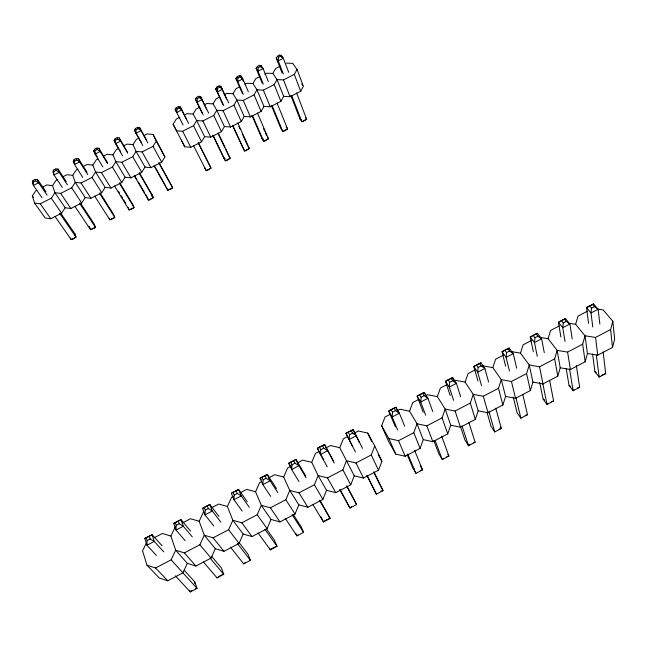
<?xml version="1.0" encoding="UTF-8"?>
<svg xmlns="http://www.w3.org/2000/svg" width="647" height="647" viewBox="0 0 647 647"><rect width="100%" height="100%" fill="white"/><g stroke="black" fill="none" stroke-linecap="round" stroke-linejoin="round"><path stroke-width="0.97" d="M46.018 191.795L37.526 179.454L35.205 179.421L33.046 180.521L33.418 185.422L41.99 197.739M66.22 181.508L57.995 169.037L55.739 168.98L53.58 170.08L53.976 174.965L62.282 187.404M87.054 172.28L78.441 158.644L76.249 158.555L74.09 159.647L74.51 164.524L82.67 177.278M107.701 162.898L98.862 148.26L96.726 148.139L94.575 149.239L95.117 150.581L95.012 154.091L102.897 166.983M127.281 151.802L119.25 137.892L117.18 137.738L115.029 138.838L115.603 140.156L115.49 143.674L122.59 155.822M146.384 139.825L139.606 127.532L137.593 127.354L135.449 128.446L136.056 129.756L135.935 133.274L142.777 145.543M162.106 545.785L152.094 534.705L146.222 537.738L147.112 540.552L146.926 545.251L156.412 555.466M178.354 106.634L179.025 107.903L181.872 109.909L176.736 112.521L176.882 108.995L176.21 107.725L178.354 106.634L180.238 106.868L188.592 123.342M190.606 531.122L180.982 519.598L175.248 522.566L176.202 525.34L175.992 530.047L185.107 540.682M208.674 113.112L200.513 96.557L198.686 96.29L196.551 97.382L197.254 98.635L197.092 102.161L203.182 114.786M228.731 102.897L220.764 86.261L218.993 85.97L216.858 87.054L217.594 88.291L217.424 91.817L223.676 105.469M219.042 516.508L209.822 504.523L204.209 507.426L205.236 510.159L205.002 514.875L213.736 525.938M248.359 91.785L242.843 78.894L240.983 75.982L239.269 75.659L237.142 76.742L237.91 77.955L237.732 81.49L243.312 94.349M247.267 501.74L238.597 489.48L233.114 492.31L234.206 495.012L233.955 499.735L242.164 511.049M268.376 81.587L263.111 68.582L261.17 65.711L259.52 65.355L257.393 66.439L258.193 67.644L258.007 71.178L263.337 84.159M288.724 72.351L283.346 58.287L281.332 55.464L279.739 55.076L277.612 56.16L278.453 57.34L278.25 60.883L283.329 73.976M276.52 488.663L267.324 474.461L261.962 477.227L263.119 479.888L262.844 484.619L270.664 496.386M305.724 475.957L295.986 459.475L290.754 462.176L291.975 464.805L291.684 469.536L298.971 481.562M333.626 461.351L324.592 444.521L319.489 447.158L320.775 449.746L320.459 454.485L327.22 466.77M362.514 448.298L353.149 429.592L348.167 432.164L349.517 434.711L349.178 439.459L355.421 452.01M74.761 235.451L74.89 233.761L60.737 213.187M395.366 426.769L388.701 411.007L391.071 409.729L392.527 412.228L392.155 416.983L397.614 429.915M151.754 196.098L151.883 194.407L139.331 172.668M423.17 412.212L417.121 396.15L419.612 394.816L421.124 397.266L420.728 402.038L425.669 415.228M194.666 583.659L194.812 581.96L184.128 570.144M450.199 395.527L445.492 381.318L448.088 379.926L449.665 382.345L449.253 387.116L453.604 400.347M477.979 380.994L473.806 366.509L476.507 365.062L478.149 367.447L477.712 372.227L481.562 385.709M505.639 366.251L502.064 351.742L504.87 350.237L506.577 352.583L506.124 357.37L509.464 371.103M533.314 351.766L530.257 336.998L533.185 335.437L534.948 337.742L534.471 342.538L537.269 356.295M560.9 337.079L558.41 322.279L561.434 320.661L563.27 322.942L562.769 327.738L565.033 341.519M588.576 323.403L586.497 307.6L589.635 305.918L591.528 308.158L591.01 312.962L592.789 326.986M569.085 323.298L575.628 324.284L585.017 335.801L587.46 353.497L597.771 355.171L612.491 347.455L614.65 339.238L612.822 321.236L603.125 309.897L597.456 309.088M612.491 347.455L610.606 329.541L612.822 321.236M539.768 337.378L548.074 338.696L557.156 350.391L560.221 367.779L570.419 369.526L585.163 361.786L587.46 353.497M585.163 361.786L582.656 344.188L585.017 335.801L595.555 337.435L610.606 329.541M575.628 324.284L577.989 316.132L587.525 311.142M510.434 351.458L520.471 353.141L529.246 365.013L532.934 382.094L543.003 383.906L557.779 376.158L560.221 367.779M557.779 376.158L554.649 358.867L557.156 350.391L567.573 352.097L582.656 344.188M482.905 365.854L492.82 367.609L501.279 379.66L505.59 396.433L515.546 398.317L530.346 390.553L532.934 382.094M548.074 338.696L550.581 330.463L559.267 325.918M530.346 390.553L526.585 373.57L529.246 365.013L539.533 366.784L554.649 358.867M455.31 380.282L465.104 382.102L473.256 394.338L478.19 410.805L488.032 412.754L502.865 404.973L505.59 396.433M520.471 353.141L523.116 344.827L531.826 340.273M502.865 404.973L498.473 388.305L501.279 379.66L511.445 381.504L526.585 373.57M425.912 395.657L427.667 394.743L437.348 396.627L445.176 409.041L450.741 425.2L460.462 427.214L475.327 419.418L478.19 410.805M492.82 367.609L495.61 359.214L503.455 355.106M475.327 419.418L470.296 403.065L473.256 394.338L483.301 396.255L498.473 388.305M397.331 410.602L399.975 409.227L409.527 411.185L417.048 423.777L423.243 439.62L432.843 441.707L447.732 433.894L450.741 425.2M465.104 382.102L468.04 373.626L475.035 369.971M447.732 433.894L442.071 417.857L445.176 409.041L455.1 411.031L470.296 403.065M390.303 414.282L385.03 417.04L381.657 425.766L388.564 441.4L395.689 454.073L405.168 456.232L420.089 448.403L423.243 439.62M437.348 396.627L440.421 388.071L446.551 384.868M420.089 448.403L413.789 432.681L417.048 423.777L426.842 425.839L442.071 417.857M409.527 411.185L412.754 402.539L418.892 399.328M347.746 436.539L343.339 438.844L339.748 447.692L354.257 475.796L363.557 478.06L378.519 470.207L381.892 461.303L374.742 445.937L367.698 433.069L358.325 431.007L353.917 433.312M319.011 451.566L315.477 453.41L311.741 462.346L318.146 475.577L327.495 477.898L342.837 469.859L346.468 460.745L355.955 462.985L371.257 454.962L374.742 445.937M291.11 466.155L287.567 468.007L283.685 477.025L289.759 490.442L298.987 492.836L314.361 484.781L318.146 475.577L326.565 490.321L335.753 492.65L350.747 484.789L354.257 475.796M261.372 481.708L259.601 482.638L255.565 491.736L261.323 505.339L270.422 507.806L285.82 499.735L289.759 490.442L298.825 504.862L307.891 507.272L322.91 499.387L326.565 490.321M233.357 496.362L231.577 497.292L227.396 506.472L232.831 520.269L241.8 522.8L257.231 514.713L261.323 505.339L271.036 519.444L279.973 521.919L295.024 514.017L298.825 504.862M203.498 511.971L199.171 521.239L204.282 535.223L213.122 537.827L228.585 529.731L232.831 520.269L243.191 534.042L252.007 536.589L267.09 528.68L271.036 519.444M175.369 526.682L170.889 536.039L175.677 550.201L184.387 552.886L199.883 544.774L204.282 535.223L215.289 548.68L223.983 551.293L239.091 543.367L243.191 534.042M37.526 179.454L38.602 182.786L33.418 185.422L32.358 182.074L33.046 180.521M146.343 543.14L142.55 550.864L147.006 565.219L155.595 567.977L171.115 559.841L175.677 550.201L187.331 563.335L195.904 566.028L211.043 558.086L215.289 548.68M187.331 563.335L182.939 572.83L167.775 580.788L159.324 578.03L147.006 565.219M53.58 170.08L52.844 171.657L53.976 174.965L59.152 172.337L57.995 169.037M78.441 158.644L79.678 161.896L74.51 164.524L73.297 161.257L74.09 159.647M98.862 148.26L100.172 151.463L95.012 154.091L93.718 150.872L94.575 149.239M244.881 84.183L246.661 83.277L252.945 83.584L256.98 89.812L263.936 106.407L270.244 106.787L280.911 101.344L283.661 96.346L290.034 96.694L300.685 91.259L303.362 86.302L297.046 69.399L292.695 63.349L286.289 63.115M119.25 137.892L120.641 141.054L115.49 143.674L114.115 140.496L115.029 138.838M264.704 74.098L266.491 73.192L272.832 73.459L277.029 79.597L283.483 79.896L294.304 74.381L297.046 69.399M224.129 94.745L226.806 93.386L233.025 93.726L236.899 100.034L244.186 116.484L250.429 116.897L261.113 111.446L263.936 106.407M204.242 104.863L206.927 103.504L213.081 103.876L216.794 110.273L223.061 110.677L233.931 105.138L236.899 100.034L243.223 100.398L254.085 94.866L256.98 89.812L263.369 90.143L274.207 84.62L277.029 79.597L283.661 96.346M272.832 73.459L275.622 68.542L280.062 66.277M184.33 114.996L187.015 113.629L193.113 114.042L196.664 120.528L202.859 120.965L213.745 115.417L216.794 110.273L224.404 126.569L230.591 127.014L241.282 121.563L244.186 116.484M147.864 142.955L141.078 130.662L135.935 133.274L134.479 130.144L135.449 128.446M252.945 83.584L255.808 78.627L259.366 76.815M179.858 117.277L176.275 119.097L173.113 124.216L176.502 130.799L182.64 131.268L193.542 125.712L196.664 120.528L204.598 136.671L210.72 137.156L221.428 131.689L224.404 126.569M233.025 93.726L235.969 88.72L239.527 86.908M173.113 124.216L184.759 146.788L190.825 147.306L201.549 141.83L204.598 136.671M213.081 103.876L216.098 98.837L219.665 97.018M193.113 114.042L196.203 108.955L199.777 107.143M139.04 138.046L136.347 139.42L133.031 144.621L136.096 151.374L145.009 167.063L150.945 167.646L161.701 162.162L164.896 156.914L153.088 134.414L147.12 133.937L143.529 135.765M183.077 125.025L175.127 109.472L176.21 107.725M119.04 148.228L116.347 149.594L112.95 154.843L115.853 161.685L125.089 177.221L130.969 177.836L141.742 172.345L145.009 167.063M98.109 158.879L96.314 159.793L92.844 165.082L95.578 172.013L101.458 172.628L112.416 167.039L115.853 161.685L121.79 162.26L132.74 156.687L136.096 151.374L142.105 151.916L153.032 146.351L156.315 141.078L153.088 134.414M36.046 190.461L32.35 195.871L34.59 203.077L40.268 203.797L51.275 198.184L54.946 192.709L60.689 193.388L71.688 187.792L75.278 182.357L81.085 183.004L92.068 177.407L95.578 172.013L105.146 187.387L110.96 188.042L121.749 182.543L125.089 177.221M77.915 169.158L76.249 169.999L72.707 175.329L75.278 182.357L85.178 197.578L90.928 198.265L101.733 192.757L105.146 187.387M202.365 113.573L195.41 99.153L196.551 97.382M57.826 179.381L56.16 180.222L52.544 185.592L54.946 192.709L65.177 207.776L70.871 208.496L81.684 202.98L85.178 197.578M34.59 203.077L45.153 217.99L50.781 218.743L61.611 213.219L65.177 207.776M216.858 87.054L215.661 88.857L222.746 104.313M242.269 93.257L235.888 78.57L237.142 76.742M262.181 83.115L256.083 68.299L257.393 66.439M282.068 72.99L276.253 58.044L277.612 56.16M599.882 376.142L599.146 377.08L594.941 371.807L592.603 354.022M573.929 389.785L573.121 390.756L569.037 385.41L566.214 368.636M547.936 403.445L547.038 404.456L543.092 399.037L539.63 382.296M469.649 444.578L468.525 445.718L464.958 440.073L460.559 426.802M443.462 458.335L442.257 459.524L438.82 453.798L433.838 440.567M351.426 506.698L349.938 508.032L339.788 489.601M325.02 520.576L323.451 521.951L313.035 504.765M298.016 534.948L296.916 535.894L285.181 518.239M272.063 548.405L270.333 549.861L258.007 532.885M230.591 547.265L243.701 563.861L245.512 562.356M203.344 561.936L217.012 577.876L218.282 576.849M192.264 590.331L190.283 591.924L175.377 575.879M163.764 551.859L154.261 541.418L146.926 545.251L144.807 538.514L146.222 537.738M192.296 536.913L183.311 526.221L175.992 530.047L173.711 523.407L175.248 522.566M220.91 522.186L212.305 511.057L205.002 514.875L202.56 508.324L204.209 507.426M249.321 507.305L241.242 495.925L233.955 499.735L231.351 493.265L233.114 492.31M261.962 477.227L260.094 478.246L262.844 484.619L270.114 480.818L277.806 492.65M290.754 462.176L288.772 463.252L291.684 469.536L298.938 465.743L306.096 477.834M319.489 447.158L317.394 448.29L320.459 454.485L327.697 450.692L324.592 444.521L317.394 448.29L323.694 459.742M348.167 432.164L345.959 433.353L352.227 445.945M219.745 575.887L221.428 575.005M272.897 547.96L274.571 547.087M325.853 520.139L327.511 519.266M601.516 375.284L605.697 373.634L603.133 351.839M217.012 577.876L223.741 574.342L221.395 567.993L211.771 556.469M243.701 563.861L250.413 560.326L247.93 554.058L239.325 542.873M293.285 514.567L300.855 526.262L303.605 532.376L296.916 535.894L295.752 533.265M346.938 486.164L356.602 504.531L349.938 508.032L340.168 489.706M366.995 475.634L376.368 494.138L383.024 490.644L373.861 471.72M407.141 454.574L412.632 467.555L415.94 473.353L422.572 469.859L414.581 450.361M468.8 422.297L475.133 442.241L468.525 445.718L461.998 425.872M487.159 412.851L491.049 426.373L494.745 431.937L501.344 428.468L495.764 408.152M513.273 397.209L517.09 412.689L520.916 418.188L527.499 414.727L522.76 394.363M549.61 380.274L553.614 401.003L547.038 404.456L542.849 383.817M576.315 365.547L579.68 387.31L573.121 390.756L569.562 369.089M605.697 373.634L599.146 377.08L596.348 355.041M391.071 409.729L395.867 407.262L399.361 413.215L404.682 426.211M419.612 394.816L424.278 392.405L427.918 398.269L432.73 411.532M448.088 379.926L452.633 377.581L456.426 383.364L460.648 396.66M476.507 365.062L480.931 362.789L484.878 368.483L488.598 382.029M504.87 350.237L509.173 348.021L513.273 353.626L516.662 368.175M533.185 335.437L537.358 333.286L541.612 338.802L544.281 352.623M561.434 320.661L565.486 318.575L569.894 324.01L572.183 338.85M589.635 305.918L593.566 303.904L598.119 309.25L599.866 324.107M144.807 538.514L152.094 534.705L154.261 541.418L150.177 538.951L149.279 536.145M173.711 523.407L180.982 519.598L183.311 526.221L179.259 523.746L178.297 520.972M202.56 508.324L209.822 504.523L212.305 511.057L208.285 508.566L207.258 505.833M231.351 493.265L238.597 489.48L241.242 495.925L237.255 493.418L236.155 490.725M480.931 362.789L473.806 366.509L477.712 372.227L484.878 368.483L481.142 365.887L479.5 363.501M537.358 333.286L530.257 336.998L534.471 342.538L541.612 338.802L537.932 336.189L536.161 333.876M565.486 318.575L558.41 322.279L562.769 327.738L569.894 324.01L566.246 321.381L564.41 319.108M593.566 303.904L586.497 307.6L591.01 312.962L598.119 309.25L594.496 306.605L592.595 304.373M147.112 540.552L150.177 538.951M176.202 525.34L179.259 523.746M205.236 510.159L208.285 508.566M234.206 495.012L237.255 493.418M263.119 479.888L266.16 478.303L270.114 480.818L267.324 474.461L260.094 478.246L261.194 479.904M291.975 464.805L295.008 463.22L298.938 465.743L295.986 459.475L288.772 463.252L290.859 466.705M320.775 449.746L323.807 448.161L327.697 450.692L334.329 463.05M349.517 434.711L352.542 433.134L356.408 435.682L349.178 439.459L345.959 433.353L353.149 429.592L359.279 442.257M392.527 412.228L395.535 410.651L399.361 413.215L392.155 416.983L388.701 411.007L395.867 407.262L397.784 411.921M421.124 397.266L424.125 395.697L427.918 398.269L420.728 402.038L417.121 396.15L424.278 392.405L424.958 394.274M449.665 382.345L452.665 380.776L456.426 383.364L449.253 387.116L445.492 381.318L452.633 377.581L453.547 380.436M478.149 367.447L481.142 365.887M506.577 352.583L509.569 351.022L513.273 353.626L506.124 357.37L502.064 351.742L509.173 348.021L509.634 349.962M534.948 337.742L537.932 336.189M563.27 322.942L566.246 321.381M591.528 308.158L594.496 306.605M154.334 537.681L162.381 533.476L170.889 536.039M182.511 522.946L190.533 518.748L199.171 521.239M211.512 507.782L218.637 504.053L227.396 506.472M240.466 492.642L246.685 489.391L255.565 491.736M268.465 477.996L274.676 474.752L283.685 477.025M297.305 462.92L302.61 460.138L311.741 462.346M326.08 447.87L330.496 445.557L339.748 447.692M381.657 425.766L388.855 438.545L398.528 440.68L413.789 432.681M217.36 87.992L215.661 88.857L217.424 91.817L222.544 89.213L219.737 87.199L218.993 85.97M33.482 181.92L35.65 180.82L38.602 182.786L47.11 195.135M54.057 171.455L56.224 170.355L59.152 172.337L67.393 184.807M74.599 161.014L76.758 159.914L79.678 161.896L87.766 174.682M95.117 150.581L97.268 149.481L100.172 151.463L107.467 163.529M115.603 140.156L117.754 139.065L120.641 141.054L127.677 153.234M136.056 129.756L138.207 128.664L141.078 130.662L139.606 127.532M176.882 108.995L179.025 107.903M197.254 98.635L199.397 97.543L202.22 99.557L197.092 102.161L195.41 99.153M217.594 88.291L219.737 87.199M237.91 77.955L240.045 76.872L242.843 78.894L237.732 81.49L235.888 78.57M258.193 67.644L260.329 66.56L263.111 68.582L258.007 71.178L256.083 68.299M278.453 57.34L280.58 56.257L283.346 58.287L278.25 60.883L276.253 58.044M42.718 187.064L46.891 184.945L52.544 185.592M62.824 176.833L66.989 174.714L72.707 175.329M82.905 166.619L87.062 164.5L92.844 165.082M103.512 156.129L107.111 154.301L112.95 154.843M123.537 145.939L127.127 144.111L133.031 144.621M577.205 388.063L579.68 387.31M551.212 401.722L553.614 401.003M525.17 415.406L527.499 414.727M499.088 429.115L501.344 428.468L500.277 426.883M473.677 442.645L475.133 442.241M446.762 456.604L448.881 456.038L441.666 436.151M420.534 470.385L422.572 469.859L420.186 465.735M381.099 491.105L383.024 490.644L380.331 485.598M328.344 518.829L330.124 518.441L320.071 500.252M275.404 546.642L277.029 546.343L274.417 540.148L266.329 528.704M222.261 574.568L223.741 574.342L210.267 558.304M195.62 588.568L197.028 588.382L194.812 581.96M412.632 467.555L414.104 468.396M543.092 399.037L544.523 399.886M569.037 385.41L570.468 386.259M212.798 135.199L223.66 157.722L225.124 158.596M594.941 371.807L596.364 372.656M251.845 115.279L261.817 138.223L263.272 139.097M290.794 95.416L299.876 118.773L301.316 119.655M155.595 567.977L167.775 580.788M171.115 559.841L197.028 588.382L190.283 591.924L189.66 590.08M184.387 552.886L195.904 566.028M199.883 544.774L211.043 558.086M213.122 537.827L223.983 551.293M237.506 543.642L250.413 560.326M228.585 529.731L239.091 543.367M241.8 522.8L252.007 536.589M507.855 348.676L509.569 351.022M301.737 84.013L302.82 85.541M279.739 55.076L280.58 56.257M264.906 529.262L277.029 546.343L270.333 549.861L269.589 548.09M32.35 195.871L33.458 197.44M257.231 514.713L267.09 528.68M40.268 203.797L50.781 218.743M32.358 182.074L33.498 183.716M55.149 216.616L71.162 239.6L72.844 239.22L76.039 237.109L74.89 233.761M305.659 117.77L306.646 119.218L303.022 121.547L301.842 121.668L299.876 118.773M51.275 198.184L61.611 213.219M59.589 213.243L76.039 237.109L71.162 239.6L70.588 237.926M270.422 507.806L279.973 521.919M259.52 65.355L260.329 66.56M60.689 193.388L70.871 208.496M75.02 206.482L90.523 229.701L94.599 228.092L95.4 227.21L94.171 223.902L80.471 203.118M79.468 203.093L95.4 227.21L90.523 229.701L89.318 226.385M71.688 187.792L81.684 202.98M451.08 378.358L452.665 380.776M286.136 126.772L287.575 128.971L283.976 131.276L282.763 131.43L280.863 128.494L271.328 105.34M292.072 514.624L303.605 532.376M285.82 499.735L295.024 514.017M81.085 183.004L90.928 198.265M94.632 196.001L109.861 219.818L113.888 218.233L114.729 217.327L113.435 214.06L99.978 192.741M239.269 75.659L240.045 76.872M73.297 161.257L74.923 163.812M99.63 193.445L114.729 217.327L109.861 219.818L109.222 218.176M92.068 177.407L101.733 192.757M267.543 137.253L268.473 138.733L264.914 141.03L263.652 141.2L261.817 138.223M422.612 393.247L424.125 395.697M298.987 492.836L307.891 507.272M101.458 172.628L110.96 188.042M114.462 185.883L129.174 209.943L133.161 208.383L134.034 207.461L132.675 204.226L119.671 182.697M93.718 150.872L97.39 156.881M118.385 191.237L119.428 192.96M121.005 195.531L122.582 198.111M123.634 199.826L125.728 203.263M447.886 454.412L448.881 456.038L442.257 459.524L435.196 440.672M119.452 183.336L134.034 207.461L129.174 209.943L128.163 207.509M112.416 167.039L121.749 182.543M247.558 145.51L249.338 148.511L245.82 150.791L244.517 150.977L232.75 126.141M319.392 500.301L330.124 518.441L323.451 521.951L321.009 516.759M121.79 162.26L130.969 177.836M394.08 408.16L395.535 410.651M114.115 140.496L118.676 148.309M119.687 150.039L120.698 151.778M134.883 176.065L136.913 179.534M138.434 182.13L144.516 192.539M145.526 194.278L147.047 196.882M134.261 175.782L148.462 200.085L149.975 199.786L153.315 197.602L151.883 194.407M314.361 484.781L322.91 499.387M139.242 173.242L153.315 197.602L148.462 200.085L147.403 197.683M132.74 156.687L141.742 172.345M198.686 96.29L199.397 97.543M228.901 156.024L230.186 158.305L226.701 160.561L225.358 160.771L223.66 157.722M142.105 151.916L150.945 167.646M134.479 130.144L141.321 142.405M154.512 166.053L165.753 186.199M154.026 165.697L167.727 190.234L171.617 188.722L172.571 187.759L171.067 184.605L158.968 162.656M327.495 477.898L335.753 492.65M159.008 163.157L172.571 187.759L167.727 190.234L166.239 187.072M153.032 146.351L161.701 162.162M378.171 454.501L381.892 461.303M156.315 141.078L164.896 156.914M346.655 485.994L356.602 504.531M351.184 430.587L352.542 433.134M342.837 469.859L350.747 484.789M175.127 109.472L176.736 112.521M204.549 167.492L206.175 170.582L207.558 170.347L211.011 168.107L198.459 143.036M181.362 140.181L184.759 146.788M182.64 131.268L190.825 147.306M193.493 145.567L206.175 170.582L211.011 168.107L198.168 142.663M355.955 462.985L363.557 478.06M180.238 106.868L186.514 119.396M322.513 445.573L323.807 448.161M193.542 125.712L201.549 141.83M367.011 475.319L376.368 494.138M202.859 120.965L210.72 137.156M374.184 472.997L379.886 484.757M213.187 135.522L225.358 160.771L230.186 158.305L218.144 132.999M200.513 96.557L206.539 109.206M218.152 133.589L224.606 147.136M225.463 148.939L228.472 155.264M371.257 454.962L378.519 470.207M213.745 115.417L221.428 131.689M137.593 127.354L138.207 128.664M293.778 460.591L295.008 463.22M367.698 433.069L371.524 441.262M223.061 110.677L230.591 127.014M232.847 125.494L244.517 150.977L249.338 148.511L237.797 122.97M220.764 86.261L222.002 88.995M222.827 90.823L226.531 99.023M238.905 126.367L240.142 129.101M242.204 133.662L247.146 144.596M233.931 105.138L241.282 121.563M388.855 438.545L395.689 454.073M117.18 137.738L117.754 139.065M264.995 475.642L266.16 478.303M243.223 100.398L250.429 116.897M252.484 115.481L263.652 141.2L268.473 138.733L257.425 112.958M398.528 440.68L405.168 456.232M240.983 75.982L243.345 81.498M263.466 128.413L264.647 131.171M265.44 133.007L266.621 135.765M254.085 94.866L261.113 111.446M407.747 453.943L415.94 473.353M263.369 90.143L270.244 106.787M272.096 105.477L282.763 131.43L287.575 128.971L277.029 102.954M261.17 65.711L261.922 67.571M96.726 148.139L97.268 149.481M274.207 84.62L280.911 101.344M283.483 79.896L290.034 96.694M291.684 95.489L301.842 121.668L306.646 119.218L296.609 92.974M281.332 55.464L282.052 57.332M294.304 74.381L300.685 91.259M426.842 425.839L432.843 441.707M76.249 158.555L76.758 159.914M55.739 168.98L56.224 170.355M455.1 411.031L460.462 427.214M35.205 179.421L35.65 180.82M483.301 396.255L488.032 412.754M488.978 411.71L494.745 431.937M515.902 397.59L520.916 418.188M511.445 381.504L515.546 398.317M539.533 366.784L543.003 383.906M567.573 352.097L570.419 369.526M595.555 337.435L597.771 355.171"/></g></svg>
